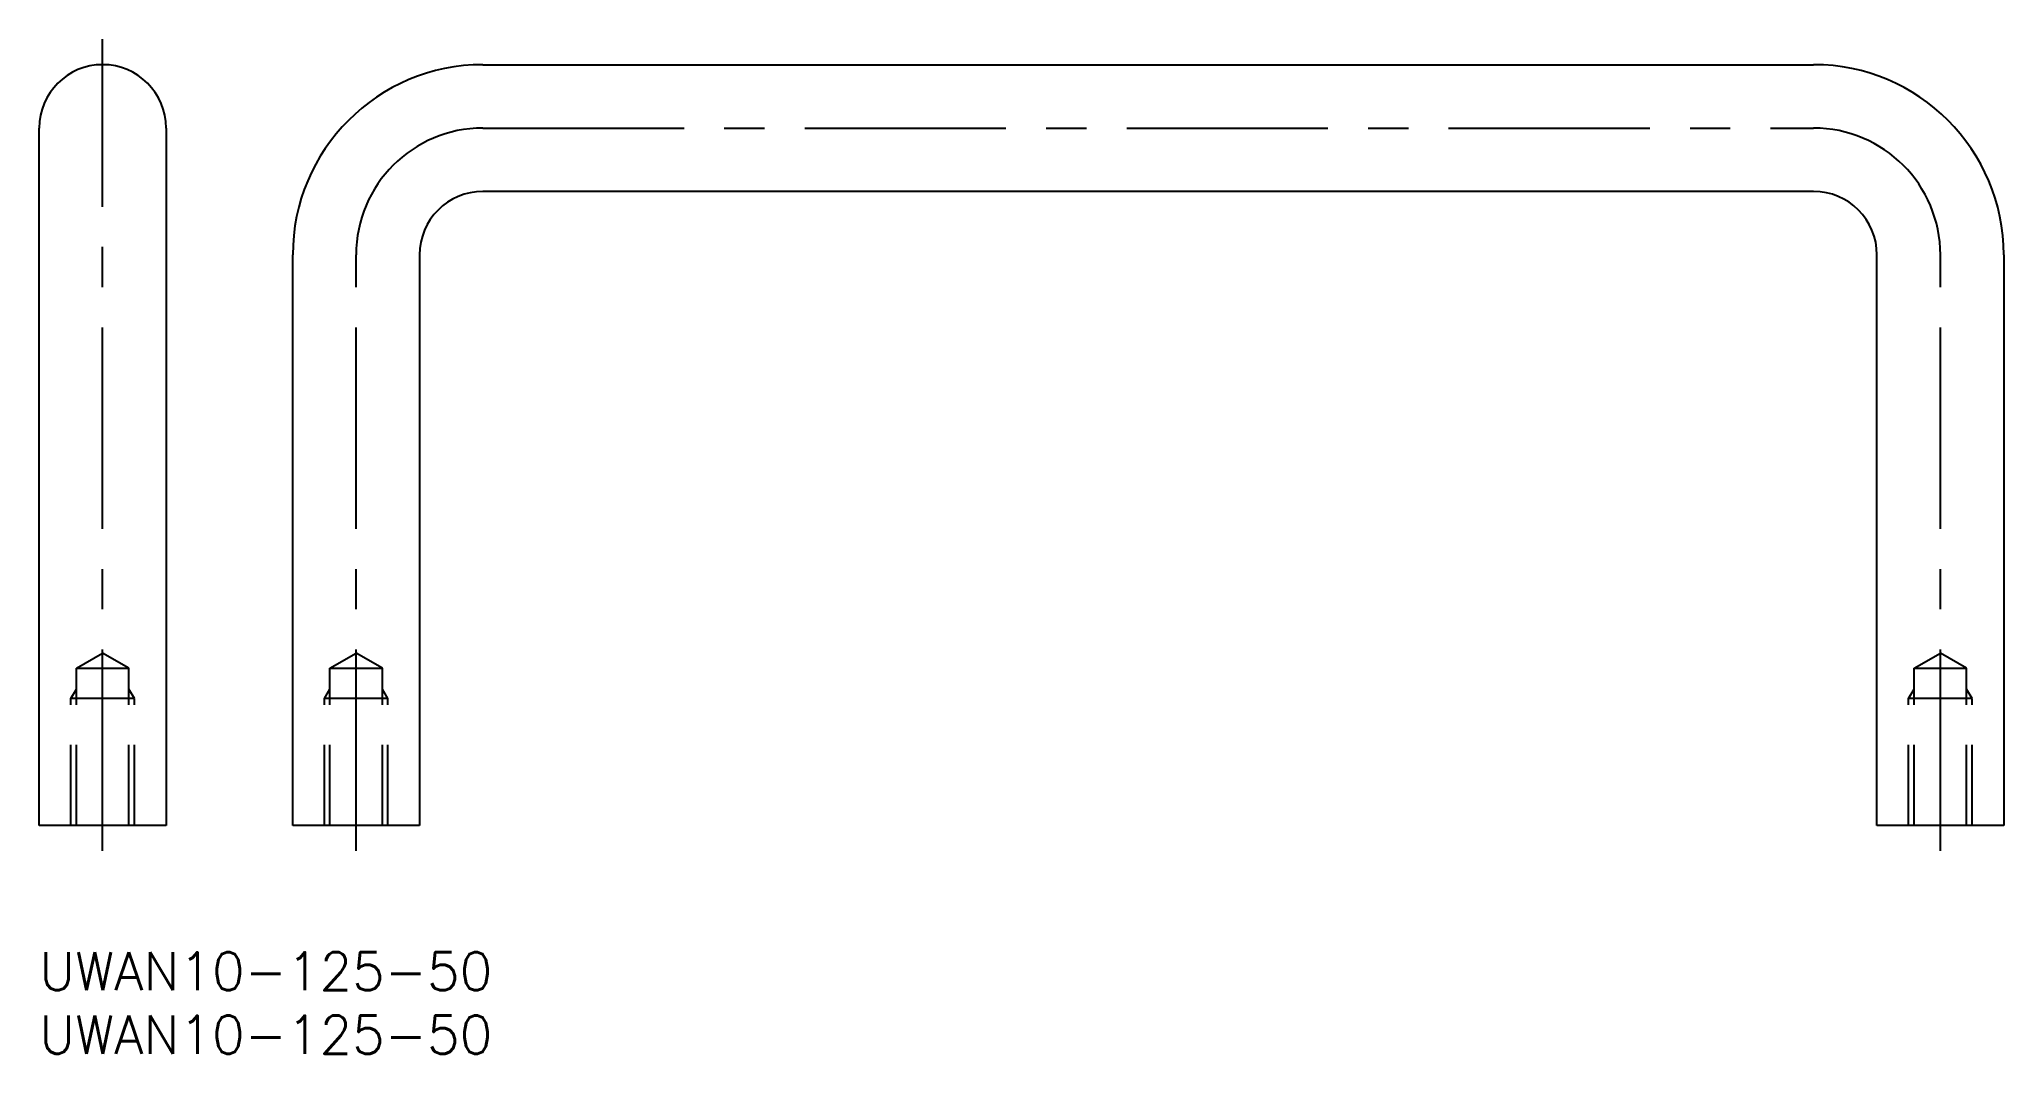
# Model space of a CAD drawing. Extents: x 0 to 155, y -8 to 72.
import ezdxf

# ---------------------------------------------------------------- set-up
doc = ezdxf.new("R2010")
doc.units = 0
doc.header["$LTSCALE"] = 0.5
doc.linetypes.add('CENTER', pattern=[50.8, 31.75, -6.35, 6.35, -6.35])
doc.linetypes.add('DASHED', pattern=[19.05, 12.7, -6.35])
for name, color, linetype in [('MSM_CENTER', 1, 'CENTER'), ('MSM_CONTINUOUS', 7, 'CONTINUOUS'), ('MSM_DASHED', 4, 'DASHED'), ('MSM_PART_NUMBER', 7, 'CONTINUOUS')]:
    doc.layers.add(name, color=color, linetype=linetype)
doc.styles.get("Standard").update_dxf_attribs({"font": 'txt.shx', "height": 3, "bigfont": 'bigfont.shx'})

# ---------------------------------------------------------------- blocks, each defined once
blk = doc.blocks.new('*U5')
at = {"layer": 'MSM_PART_NUMBER'}
blk.add_text('UWAN10-125-50', height=3, dxfattribs=at).set_placement((0, -3))
blk = doc.blocks.new('*U6')
at = {"layer": 'MSM_PART_NUMBER'}
blk.add_text('UWAN10-125-50', height=3, dxfattribs=at).set_placement((0, -8))

msp = doc.modelspace()

# ---------------------------------------------------------------- linework, layer by layer
at = {"layer": 'MSM_CENTER'}
for p, q in [((5, 8), (5, 72)), ((35, 65), (140, 65)), ((25, 8), (25, 55)), ((150, 8), (150, 55))]:
    msp.add_line(p, q, dxfattribs=at)
for centre, start, end in [((35, 55), 90, 180), ((140, 55), 0, 90)]:
    msp.add_arc(centre, 10, start, end, dxfattribs=at)
at = {"layer": 'MSM_CONTINUOUS'}
for p, q in [((35, 70), (140, 70)), ((0, 10), (0, 65)), ((10, 65), (10, 10)), ((140, 60), (35, 60)), ((20, 10), (20, 55)), ((30, 55), (30, 10)), ((145, 10), (145, 55)), ((155, 55), (155, 10)), ((10, 10), (0, 10)), ((30, 10), (20, 10)), ((155, 10), (145, 10))]:
    msp.add_line(p, q, dxfattribs=at)
for centre, radius, start, end in [((5, 65), 5, 0, 180), ((35, 55), 15, 90, 180), ((140, 55), 15, 0, 90), ((35, 55), 5, 90, 180), ((140, 55), 5, 0, 90)]:
    msp.add_arc(centre, radius, start, end, dxfattribs=at)
at = {"layer": 'MSM_DASHED'}
for p, q in [((2.93, 22.4), (5, 23.59)), ((7.07, 22.4), (5, 23.59)), ((22.93, 22.4), (25, 23.59)), ((27.07, 22.4), (25, 23.59)), ((147.93, 22.4), (150, 23.59)), ((152.07, 22.4), (150, 23.59)), ((2.93, 10), (2.93, 22.4)), ((2.93, 22.4), (7.07, 22.4)), ((7.07, 10), (7.07, 22.4)), ((22.93, 10), (22.93, 22.4)), ((22.93, 22.4), (27.07, 22.4)), ((27.07, 10), (27.07, 22.4)), ((147.93, 10), (147.93, 22.4)), ((147.93, 22.4), (152.07, 22.4)), ((152.07, 10), (152.07, 22.4)), ((2.5, 20), (2.93, 20.75)), ((7.5, 20), (7.07, 20.75)), ((22.5, 20), (22.93, 20.75)), ((27.5, 20), (27.07, 20.75)), ((147.5, 20), (147.93, 20.75)), ((152.5, 20), (152.07, 20.75)), ((2.5, 10), (2.5, 20)), ((7.5, 20), (2.5, 20)), ((7.5, 10), (7.5, 20)), ((22.5, 10), (22.5, 20)), ((27.5, 20), (22.5, 20)), ((27.5, 10), (27.5, 20)), ((147.5, 10), (147.5, 20)), ((152.5, 20), (147.5, 20)), ((152.5, 10), (152.5, 20))]:
    msp.add_line(p, q, dxfattribs=at)

# ---------------------------------------------------------------- block references
at = {"layer": 'MSM_CONTINUOUS'}
for name in ['*U5', '*U6']:
    msp.add_blockref(name, (0, 0), dxfattribs=at)

doc.saveas('drawing.dxf')
